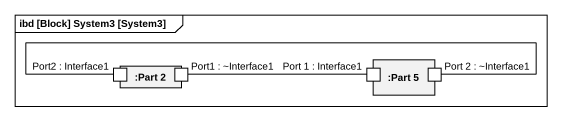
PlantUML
@startuml
mainframe ibd [Block] System3 [System3]
rectangle ":Part 2" as Part_2 {
  port "Port2 : Interface1" as Port2_Interface1
  port "Port1 : ~Interface1" as Port1_Interface1
}
rectangle ":Part 5" as Part_5 {
  port "Port 1 : Interface1" as Port_1_Interface1
  port "Port 2 : ~Interface1" as Port_2_Interface1
}
Port1_Interface1 -right- Port_1_Interface1
Port_2_Interface1 -left- Port2_Interface1
@enduml
